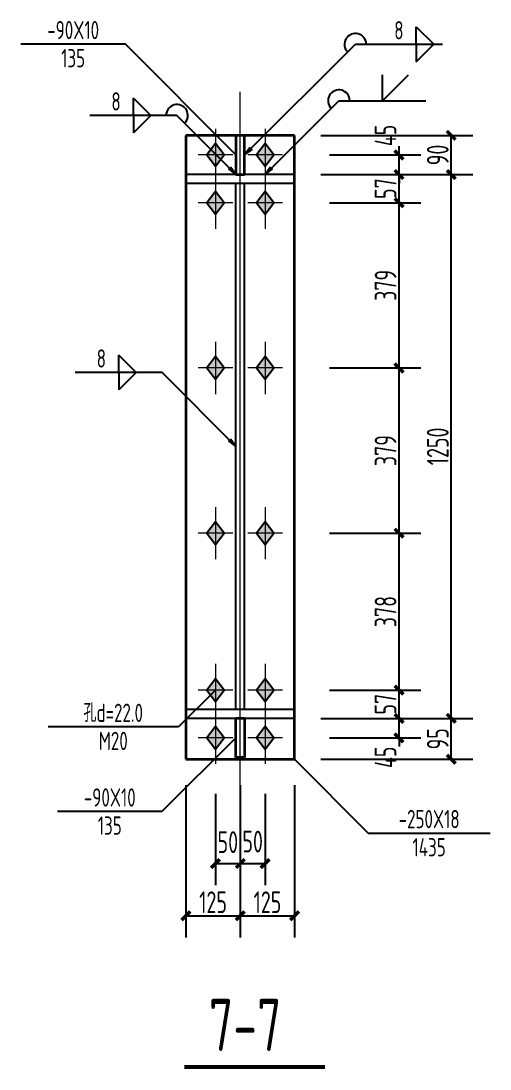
# Model space of a CAD drawing. Extents: x 69728788 to 150676229, y 15322671 to 43663798.
# Drawn here: x 75273509 to 75278901, y 19627183 to 19639237 of the extents above; entities that cross this region are included whole.
import ezdxf
from ezdxf.enums import TextEntityAlignment as Align

# ---------------------------------------------------------------- set-up
doc = ezdxf.new("R2010")
doc.units = 0
doc.header["$LTSCALE"] = 1000
doc.header["$MEASUREMENT"] = 0
doc.linetypes.add('线型6', pattern=[8.75, 5, -1.25, 1.25, -1.25])
doc.layers.get('0').update_dxf_attribs({"linetype": 'CONTINUOUS'})
doc.layers.get('DEFPOINTS').update_dxf_attribs({"linetype": 'CONTINUOUS'})
for name, color, linetype in [('10', 7, 'CONTINUOUS'), ('尺寸标注', 253, 'CONTINUOUS'), ('焊缝标注', 253, 'CONTINUOUS'), ('螺栓孔标注', 253, 'CONTINUOUS'), ('钢板标注', 253, 'CONTINUOUS')]:
    doc.layers.add(name, color=color, linetype=linetype)
doc.layers.add('20', color=2, linetype='CONTINUOUS', lineweight=35)
doc.styles.add('PkpmHz', font='Pkpmeng', dxfattribs={"width": 0.7, "bigfont": 'hztxt'})
doc.styles.add('TSSD_Rein', font='atssdeng.shx', dxfattribs={"width": 0.7, "bigfont": 'atssdchn.shx'})
doc.dimstyles.new('Pkpm_1.00', dxfattribs={"dimtxt": 250, "dimasz": 100, "dimexe": 250, "dimexo": 0.0625, "dimgap": 30, "dimtad": 1, "dimdec": 0, "dimrnd": 5, "dimzin": 0, "dimdsep": 46, "dimtxsty": 'PkpmHz', "dimblk1": 'ARCHTICK', "dimblk2": 'ARCHTICK', "dimsah": 1, "dimcen": 0.09, "dimadec": 0, "dimazin": 0, "dimtfac": 1, "dimtdec": 0, "dimtmove": 2, "dimatfit": 1, "dimfxl": 1, "dimtolj": 1, "dimtzin": 0, "dimarcsym": 0})

# ---------------------------------------------------------------- blocks, each defined once
blk = doc.blocks.new('_ArchTick')
at = {"color": 0, "linetype": 'ByBlock', "const_width": 0.4}
blk.add_lwpolyline([(-0.5, -0.5), (0.5, 0.5)], dxfattribs=at)
blk = doc.blocks.new('*D897')
at = {"layer": 'DEFPOINTS', "color": 0, "linetype": 'Continuous'}
for p in [(75276655, 19637696), (75277855, 19637696), (75276655, 19637471)]:
    blk.add_point(p, dxfattribs=at)
at = {"layer": '尺寸标注', "color": 0, "linetype": 'Continuous', "lineweight": -2}
for p, q in [((75277855, 19637696), (75277855, 19637796)), ((75277055, 19637696), (75278105, 19637696)), ((75277855, 19637471), (75277855, 19637696)), ((75277055, 19637471), (75278105, 19637471)), ((75277855, 19637471), (75277855, 19637371))]:
    blk.add_line(p, q, dxfattribs=at)
at = {"layer": '尺寸标注', "color": 0, "linetype": 'Continuous', "lineweight": -2, "xscale": 100, "yscale": 100, "zscale": 100}
for p, rotation in [((75277855, 19637696), 270), ((75277855, 19637471), 90)]:
    blk.add_blockref('_ArchTick', p, dxfattribs=dict(at, rotation=rotation))
at = {"layer": '尺寸标注', "color": 0, "linetype": 'Continuous', "insert": (75277700, 19637920), "char_height": 250, "attachment_point": 5, "rotation": 90, "style": 'PkpmHz'}
blk.add_mtext('\\A1;45', dxfattribs=at)
blk = doc.blocks.new('*D898')
at = {"layer": 'DEFPOINTS', "color": 0, "linetype": 'Continuous'}
for p in [(75276655, 19637471), (75277855, 19637471), (75276655, 19637146)]:
    blk.add_point(p, dxfattribs=at)
at = {"layer": '尺寸标注', "color": 0, "linetype": 'Continuous', "lineweight": -2}
for p, q in [((75277055, 19637471), (75278105, 19637471)), ((75277855, 19637146), (75277855, 19637471)), ((75277055, 19637146), (75278105, 19637146))]:
    blk.add_line(p, q, dxfattribs=at)
at = {"layer": '尺寸标注', "color": 0, "linetype": 'Continuous', "lineweight": -2, "xscale": 100, "yscale": 100, "zscale": 100}
for p, rotation in [((75277855, 19637471), 90), ((75277855, 19637146), 270)]:
    blk.add_blockref('_ArchTick', p, dxfattribs=dict(at, rotation=rotation))
at = {"layer": '尺寸标注', "color": 0, "linetype": 'Continuous', "insert": (75277700, 19637309), "char_height": 250, "attachment_point": 5, "rotation": 90, "style": 'PkpmHz'}
blk.add_mtext('\\A1;57', dxfattribs=at)
blk = doc.blocks.new('*D899')
at = {"layer": 'DEFPOINTS', "color": 0, "linetype": 'Continuous'}
for p in [(75276655, 19631216), (75277855, 19631216), (75276655, 19630991)]:
    blk.add_point(p, dxfattribs=at)
at = {"layer": '尺寸标注', "color": 0, "linetype": 'Continuous', "lineweight": -2}
for p, q in [((75277855, 19631216), (75277855, 19631316)), ((75277055, 19631216), (75278105, 19631216)), ((75277855, 19630991), (75277855, 19631216)), ((75277055, 19630991), (75278105, 19630991)), ((75277855, 19630991), (75277855, 19630891))]:
    blk.add_line(p, q, dxfattribs=at)
at = {"layer": '尺寸标注', "color": 0, "linetype": 'Continuous', "lineweight": -2, "xscale": 100, "yscale": 100, "zscale": 100}
for p, rotation in [((75277855, 19631216), 270), ((75277855, 19630991), 90)]:
    blk.add_blockref('_ArchTick', p, dxfattribs=dict(at, rotation=rotation))
at = {"layer": '尺寸标注', "color": 0, "linetype": 'Continuous', "insert": (75277700, 19630768), "char_height": 250, "attachment_point": 5, "rotation": 90, "style": 'PkpmHz'}
blk.add_mtext('\\A1;45', dxfattribs=at)
blk = doc.blocks.new('*D900')
at = {"layer": 'DEFPOINTS', "color": 0, "linetype": 'Continuous'}
for p in [(75276655, 19631541), (75277855, 19631541), (75276655, 19631216)]:
    blk.add_point(p, dxfattribs=at)
at = {"layer": '尺寸标注', "color": 0, "linetype": 'Continuous', "lineweight": -2}
for p, q in [((75277055, 19631541), (75278105, 19631541)), ((75277855, 19631216), (75277855, 19631541)), ((75277055, 19631216), (75278105, 19631216))]:
    blk.add_line(p, q, dxfattribs=at)
at = {"layer": '尺寸标注', "color": 0, "linetype": 'Continuous', "lineweight": -2, "xscale": 100, "yscale": 100, "zscale": 100}
for p, rotation in [((75277855, 19631541), 90), ((75277855, 19631216), 270)]:
    blk.add_blockref('_ArchTick', p, dxfattribs=dict(at, rotation=rotation))
at = {"layer": '尺寸标注', "color": 0, "linetype": 'Continuous', "insert": (75277700, 19631379), "char_height": 250, "attachment_point": 5, "rotation": 90, "style": 'PkpmHz'}
blk.add_mtext('\\A1;57', dxfattribs=at)
blk = doc.blocks.new('*D901')
at = {"layer": 'DEFPOINTS', "color": 0, "linetype": 'Continuous'}
for p in [(75276655, 19637146), (75277855, 19637146), (75276655, 19635246)]:
    blk.add_point(p, dxfattribs=at)
at = {"layer": '尺寸标注', "color": 0, "linetype": 'Continuous', "lineweight": -2}
for p, q in [((75277055, 19637146), (75278105, 19637146)), ((75277855, 19635246), (75277855, 19637146)), ((75277055, 19635246), (75278105, 19635246))]:
    blk.add_line(p, q, dxfattribs=at)
at = {"layer": '尺寸标注', "color": 0, "linetype": 'Continuous', "lineweight": -2, "xscale": 100, "yscale": 100, "zscale": 100}
for p, rotation in [((75277855, 19637146), 90), ((75277855, 19635246), 270)]:
    blk.add_blockref('_ArchTick', p, dxfattribs=dict(at, rotation=rotation))
at = {"layer": '尺寸标注', "color": 0, "linetype": 'Continuous', "insert": (75277700, 19636196), "char_height": 250, "attachment_point": 5, "rotation": 90, "style": 'PkpmHz'}
blk.add_mtext('\\A1;379', dxfattribs=at)
blk = doc.blocks.new('*D902')
at = {"layer": 'DEFPOINTS', "color": 0, "linetype": 'Continuous'}
for p in [(75276655, 19635246), (75277855, 19635246), (75276655, 19633346)]:
    blk.add_point(p, dxfattribs=at)
at = {"layer": '尺寸标注', "color": 0, "linetype": 'Continuous', "lineweight": -2}
for p, q in [((75277055, 19635246), (75278105, 19635246)), ((75277855, 19633346), (75277855, 19635246)), ((75277055, 19633346), (75278105, 19633346))]:
    blk.add_line(p, q, dxfattribs=at)
at = {"layer": '尺寸标注', "color": 0, "linetype": 'Continuous', "lineweight": -2, "xscale": 100, "yscale": 100, "zscale": 100}
for p, rotation in [((75277855, 19635246), 90), ((75277855, 19633346), 270)]:
    blk.add_blockref('_ArchTick', p, dxfattribs=dict(at, rotation=rotation))
at = {"layer": '尺寸标注', "color": 0, "linetype": 'Continuous', "insert": (75277700, 19634296), "char_height": 250, "attachment_point": 5, "rotation": 90, "style": 'PkpmHz'}
blk.add_mtext('\\A1;379', dxfattribs=at)
blk = doc.blocks.new('*D903')
at = {"layer": 'DEFPOINTS', "color": 0, "linetype": 'Continuous'}
for p in [(75276655, 19633346), (75277855, 19633346), (75276655, 19631541)]:
    blk.add_point(p, dxfattribs=at)
at = {"layer": '尺寸标注', "color": 0, "linetype": 'Continuous', "lineweight": -2}
for p, q in [((75277055, 19633346), (75278105, 19633346)), ((75277855, 19631541), (75277855, 19633346)), ((75277055, 19631541), (75278105, 19631541))]:
    blk.add_line(p, q, dxfattribs=at)
at = {"layer": '尺寸标注', "color": 0, "linetype": 'Continuous', "lineweight": -2, "xscale": 100, "yscale": 100, "zscale": 100}
for p, rotation in [((75277855, 19633346), 90), ((75277855, 19631541), 270)]:
    blk.add_blockref('_ArchTick', p, dxfattribs=dict(at, rotation=rotation))
at = {"layer": '尺寸标注', "color": 0, "linetype": 'Continuous', "insert": (75277700, 19632444), "char_height": 250, "attachment_point": 5, "rotation": 90, "style": 'PkpmHz'}
blk.add_mtext('\\A1;378', dxfattribs=at)
blk = doc.blocks.new('*D904')
at = {"layer": 'DEFPOINTS', "color": 0, "linetype": 'Continuous'}
for p in [(75275745, 19630746), (75276030, 19630746), (75276030, 19629546)]:
    blk.add_point(p, dxfattribs=at)
at = {"layer": '尺寸标注', "color": 0, "linetype": 'Continuous', "lineweight": -2}
for p, q in [((75275745, 19630346), (75275745, 19629296)), ((75276030, 19630346), (75276030, 19629296)), ((75275745, 19629546), (75276030, 19629546))]:
    blk.add_line(p, q, dxfattribs=at)
at = {"layer": '尺寸标注', "color": 0, "linetype": 'Continuous', "lineweight": -2, "xscale": 100, "yscale": 100, "zscale": 100, "rotation": 180}
blk.add_blockref('_ArchTick', (75275745, 19629546), dxfattribs=at)
at = {"layer": '尺寸标注', "color": 0, "linetype": 'Continuous', "lineweight": -2, "xscale": 100, "yscale": 100, "zscale": 100}
blk.add_blockref('_ArchTick', (75276030, 19629546), dxfattribs=at)
at = {"layer": '尺寸标注', "color": 0, "linetype": 'Continuous', "insert": (75275887, 19629792), "char_height": 250, "attachment_point": 5, "style": 'PkpmHz'}
blk.add_mtext('\\A1;50', dxfattribs=at)
blk = doc.blocks.new('*D905')
at = {"layer": 'DEFPOINTS', "color": 0, "linetype": 'Continuous'}
for p in [(75276030, 19630746), (75276315, 19630746), (75276315, 19629546)]:
    blk.add_point(p, dxfattribs=at)
at = {"layer": '尺寸标注', "color": 0, "linetype": 'Continuous', "lineweight": -2}
for p, q in [((75276030, 19630346), (75276030, 19629296)), ((75276315, 19630346), (75276315, 19629296)), ((75276030, 19629546), (75276315, 19629546))]:
    blk.add_line(p, q, dxfattribs=at)
at = {"layer": '尺寸标注', "color": 0, "linetype": 'Continuous', "lineweight": -2, "xscale": 100, "yscale": 100, "zscale": 100, "rotation": 180}
blk.add_blockref('_ArchTick', (75276030, 19629546), dxfattribs=at)
at = {"layer": '尺寸标注', "color": 0, "linetype": 'Continuous', "lineweight": -2, "xscale": 100, "yscale": 100, "zscale": 100}
blk.add_blockref('_ArchTick', (75276315, 19629546), dxfattribs=at)
at = {"layer": '尺寸标注', "color": 0, "linetype": 'Continuous', "insert": (75276172, 19629799), "char_height": 250, "attachment_point": 5, "style": 'PkpmHz'}
blk.add_mtext('\\A1;50', dxfattribs=at)
blk = doc.blocks.new('*D906')
at = {"layer": 'DEFPOINTS', "color": 0, "linetype": 'Continuous'}
for p in [(75275405, 19630746), (75276030, 19630746), (75276030, 19628946)]:
    blk.add_point(p, dxfattribs=at)
at = {"layer": '尺寸标注', "color": 0, "linetype": 'Continuous', "lineweight": -2}
for p, q in [((75275405, 19630446), (75275405, 19628696)), ((75276030, 19630446), (75276030, 19628696)), ((75275405, 19628946), (75276030, 19628946))]:
    blk.add_line(p, q, dxfattribs=at)
at = {"layer": '尺寸标注', "color": 0, "linetype": 'Continuous', "lineweight": -2, "xscale": 100, "yscale": 100, "zscale": 100, "rotation": 180}
blk.add_blockref('_ArchTick', (75275405, 19628946), dxfattribs=at)
at = {"layer": '尺寸标注', "color": 0, "linetype": 'Continuous', "lineweight": -2, "xscale": 100, "yscale": 100, "zscale": 100}
blk.add_blockref('_ArchTick', (75276030, 19628946), dxfattribs=at)
at = {"layer": '尺寸标注', "color": 0, "linetype": 'Continuous', "insert": (75275717, 19629101), "char_height": 250, "attachment_point": 5, "style": 'PkpmHz'}
blk.add_mtext('\\A1;125', dxfattribs=at)
blk = doc.blocks.new('*D907')
at = {"layer": 'DEFPOINTS', "color": 0, "linetype": 'Continuous'}
for p in [(75276030, 19630746), (75276655, 19630746), (75276655, 19628946)]:
    blk.add_point(p, dxfattribs=at)
at = {"layer": '尺寸标注', "color": 0, "linetype": 'Continuous', "lineweight": -2}
for p, q in [((75276030, 19630446), (75276030, 19628696)), ((75276655, 19630446), (75276655, 19628696)), ((75276030, 19628946), (75276655, 19628946))]:
    blk.add_line(p, q, dxfattribs=at)
at = {"layer": '尺寸标注', "color": 0, "linetype": 'Continuous', "lineweight": -2, "xscale": 100, "yscale": 100, "zscale": 100, "rotation": 180}
blk.add_blockref('_ArchTick', (75276030, 19628946), dxfattribs=at)
at = {"layer": '尺寸标注', "color": 0, "linetype": 'Continuous', "lineweight": -2, "xscale": 100, "yscale": 100, "zscale": 100}
blk.add_blockref('_ArchTick', (75276655, 19628946), dxfattribs=at)
at = {"layer": '尺寸标注', "color": 0, "linetype": 'Continuous', "insert": (75276342, 19629101), "char_height": 250, "attachment_point": 5, "style": 'PkpmHz'}
blk.add_mtext('\\A1;125', dxfattribs=at)
blk = doc.blocks.new('*D908')
at = {"layer": 'DEFPOINTS', "color": 0, "linetype": 'Continuous'}
for p in [(75276655, 19631216), (75278455, 19631216), (75276655, 19630746)]:
    blk.add_point(p, dxfattribs=at)
at = {"layer": '尺寸标注', "color": 0, "linetype": 'Continuous', "lineweight": -2}
for p, q in [((75276955, 19631216), (75278705, 19631216)), ((75278455, 19630746), (75278455, 19631216)), ((75276955, 19630746), (75278705, 19630746))]:
    blk.add_line(p, q, dxfattribs=at)
at = {"layer": '尺寸标注', "color": 0, "linetype": 'Continuous', "lineweight": -2, "xscale": 100, "yscale": 100, "zscale": 100}
for p, rotation in [((75278455, 19631216), 90), ((75278455, 19630746), 270)]:
    blk.add_blockref('_ArchTick', p, dxfattribs=dict(at, rotation=rotation))
at = {"layer": '尺寸标注', "color": 0, "linetype": 'Continuous', "insert": (75278300, 19630981), "char_height": 250, "attachment_point": 5, "rotation": 90, "style": 'PkpmHz'}
blk.add_mtext('\\A1;95', dxfattribs=at)
blk = doc.blocks.new('*D909')
at = {"layer": 'DEFPOINTS', "color": 0, "linetype": 'Continuous'}
for p in [(75276655, 19637471), (75278455, 19637471), (75276655, 19631216)]:
    blk.add_point(p, dxfattribs=at)
at = {"layer": '尺寸标注', "color": 0, "linetype": 'Continuous', "lineweight": -2}
for p, q in [((75276955, 19637471), (75278705, 19637471)), ((75278455, 19631216), (75278455, 19637471)), ((75276955, 19631216), (75278705, 19631216))]:
    blk.add_line(p, q, dxfattribs=at)
at = {"layer": '尺寸标注', "color": 0, "linetype": 'Continuous', "lineweight": -2, "xscale": 100, "yscale": 100, "zscale": 100}
for p, rotation in [((75278455, 19637471), 90), ((75278455, 19631216), 270)]:
    blk.add_blockref('_ArchTick', p, dxfattribs=dict(at, rotation=rotation))
at = {"layer": '尺寸标注', "color": 0, "linetype": 'Continuous', "insert": (75278300, 19634344), "char_height": 250, "attachment_point": 5, "rotation": 90, "style": 'PkpmHz'}
blk.add_mtext('\\A1;1250', dxfattribs=at)
blk = doc.blocks.new('*D910')
at = {"layer": 'DEFPOINTS', "color": 0, "linetype": 'Continuous'}
for p in [(75276655, 19637921), (75278455, 19637921), (75276655, 19637471)]:
    blk.add_point(p, dxfattribs=at)
at = {"layer": '尺寸标注', "color": 0, "linetype": 'Continuous', "lineweight": -2}
for p, q in [((75276955, 19637921), (75278705, 19637921)), ((75278455, 19637471), (75278455, 19637921)), ((75276955, 19637471), (75278705, 19637471))]:
    blk.add_line(p, q, dxfattribs=at)
at = {"layer": '尺寸标注', "color": 0, "linetype": 'Continuous', "lineweight": -2, "xscale": 100, "yscale": 100, "zscale": 100}
for p, rotation in [((75278455, 19637921), 90), ((75278455, 19637471), 270)]:
    blk.add_blockref('_ArchTick', p, dxfattribs=dict(at, rotation=rotation))
at = {"layer": '尺寸标注', "color": 0, "linetype": 'Continuous', "insert": (75278300, 19637696), "char_height": 250, "attachment_point": 5, "rotation": 90, "style": 'PkpmHz'}
blk.add_mtext('\\A1;90', dxfattribs=at)

msp = doc.modelspace()

# ---------------------------------------------------------------- hatches: boundary and pattern name
at = {"layer": '10'}
for points in [[(75275744.9, 19637826.3), (75275644.9, 19637696.3), (75275744.9, 19637566.3), (75275844.9, 19637696.3)], [(75276314.9, 19637826.3), (75276214.9, 19637696.3), (75276314.9, 19637566.3), (75276414.9, 19637696.3)], [(75275744.9, 19637276.3), (75275644.9, 19637146.3), (75275744.9, 19637016.3), (75275844.9, 19637146.3)], [(75276314.9, 19637276.3), (75276214.9, 19637146.3), (75276314.9, 19637016.3), (75276414.9, 19637146.3)], [(75275744.9, 19635376.3), (75275644.9, 19635246.3), (75275744.9, 19635116.3), (75275844.9, 19635246.3)], [(75276314.9, 19635376.3), (75276214.9, 19635246.3), (75276314.9, 19635116.3), (75276414.9, 19635246.3)], [(75275744.9, 19633476.3), (75275644.9, 19633346.3), (75275744.9, 19633216.3), (75275844.9, 19633346.3)], [(75276314.9, 19633476.3), (75276214.9, 19633346.3), (75276314.9, 19633216.3), (75276414.9, 19633346.3)], [(75275744.9, 19631671.3), (75275644.9, 19631541.3), (75275744.9, 19631411.3), (75275844.9, 19631541.3)], [(75276314.9, 19631671.3), (75276214.9, 19631541.3), (75276314.9, 19631411.3), (75276414.9, 19631541.3)], [(75275744.9, 19631121.3), (75275644.9, 19630991.3), (75275744.9, 19630861.3), (75275844.9, 19630991.3)], [(75276314.9, 19631121.3), (75276214.9, 19630991.3), (75276314.9, 19630861.3), (75276414.9, 19630991.3)]]:
    msp.add_hatch(color=1, dxfattribs=at).paths.add_polyline_path(points)
at = {"layer": '焊缝标注'}
for points in [[(75276079.9, 19637696.3), (75276161.2, 19637756.4), (75276140, 19637777.6)], [(75275979.9, 19637471.3), (75275919.8, 19637552.7), (75275898.6, 19637531.5)], [(75276314.9, 19637471.3), (75276396.2, 19637531.4), (75276375, 19637552.6)], [(75275979.9, 19634343.8), (75275919.8, 19634425.2), (75275898.6, 19634404)]]:
    msp.add_hatch(color=256, dxfattribs=at).paths.add_polyline_path(points)

# ---------------------------------------------------------------- linework, layer by layer
at = {"layer": '10', "linetype": '线型6', "lineweight": 18, "ltscale": 100}
msp.add_line((75276029.9, 19630246.3), (75276029.9, 19638421.3), dxfattribs=at)
at = {"layer": '10', "color": 9, "lineweight": 18, "ltscale": 100}
for p, q in [((75275744.9, 19637996.3), (75275744.9, 19637396.3)), ((75276314.9, 19637996.3), (75276314.9, 19637396.3)), ((75275944.9, 19637696.3), (75275544.9, 19637696.3)), ((75276514.9, 19637696.3), (75276114.9, 19637696.3)), ((75275744.9, 19637446.3), (75275744.9, 19636846.3)), ((75276314.9, 19637446.3), (75276314.9, 19636846.3)), ((75275944.9, 19637146.3), (75275544.9, 19637146.3)), ((75276514.9, 19637146.3), (75276114.9, 19637146.3)), ((75275744.9, 19635546.3), (75275744.9, 19634946.3)), ((75276314.9, 19635546.3), (75276314.9, 19634946.3)), ((75275944.9, 19635246.3), (75275544.9, 19635246.3)), ((75276514.9, 19635246.3), (75276114.9, 19635246.3)), ((75275744.9, 19633646.3), (75275744.9, 19633046.3)), ((75276314.9, 19633646.3), (75276314.9, 19633046.3)), ((75275944.9, 19633346.3), (75275544.9, 19633346.3)), ((75276514.9, 19633346.3), (75276114.9, 19633346.3)), ((75275744.9, 19631841.3), (75275744.9, 19631241.3)), ((75276314.9, 19631841.3), (75276314.9, 19631241.3)), ((75275944.9, 19631541.3), (75275544.9, 19631541.3)), ((75276514.9, 19631541.3), (75276114.9, 19631541.3)), ((75275744.9, 19631291.3), (75275744.9, 19630691.3)), ((75276314.9, 19631291.3), (75276314.9, 19630691.3)), ((75275944.9, 19630991.3), (75275544.9, 19630991.3)), ((75276514.9, 19630991.3), (75276114.9, 19630991.3))]:
    msp.add_line(p, q, dxfattribs=at)
at = {"layer": '10', "color": 3, "ltscale": 100}
for p, q in [((75276654.9, 19637471.3), (75275404.9, 19637471.3)), ((75275404.9, 19637471.3), (75275404.9, 19637371.3)), ((75276654.9, 19637371.3), (75276654.9, 19637471.3)), ((75275404.9, 19637371.3), (75276654.9, 19637371.3)), ((75275979.9, 19631316.3), (75275979.9, 19637371.3)), ((75276079.9, 19631316.3), (75276079.9, 19637371.3)), ((75276654.9, 19631316.3), (75275404.9, 19631316.3)), ((75275404.9, 19631316.3), (75275404.9, 19631216.3)), ((75276654.9, 19631216.3), (75276654.9, 19631316.3)), ((75275404.9, 19631216.3), (75276654.9, 19631216.3))]:
    msp.add_line(p, q, dxfattribs=at)
at = {"layer": '10', "color": 1, "linetype": 'Continuous'}
for points in [[(75275744.9, 19637826.3), (75275644.9, 19637696.3), (75275744.9, 19637566.3), (75275844.9, 19637696.3)], [(75276314.9, 19637826.3), (75276214.9, 19637696.3), (75276314.9, 19637566.3), (75276414.9, 19637696.3)], [(75275744.9, 19637276.3), (75275644.9, 19637146.3), (75275744.9, 19637016.3), (75275844.9, 19637146.3)], [(75276314.9, 19637276.3), (75276214.9, 19637146.3), (75276314.9, 19637016.3), (75276414.9, 19637146.3)], [(75275744.9, 19635376.3), (75275644.9, 19635246.3), (75275744.9, 19635116.3), (75275844.9, 19635246.3)], [(75276314.9, 19635376.3), (75276214.9, 19635246.3), (75276314.9, 19635116.3), (75276414.9, 19635246.3)], [(75275744.9, 19633476.3), (75275644.9, 19633346.3), (75275744.9, 19633216.3), (75275844.9, 19633346.3)], [(75276314.9, 19633476.3), (75276214.9, 19633346.3), (75276314.9, 19633216.3), (75276414.9, 19633346.3)], [(75275744.9, 19631671.3), (75275644.9, 19631541.3), (75275744.9, 19631411.3), (75275844.9, 19631541.3)], [(75276314.9, 19631671.3), (75276214.9, 19631541.3), (75276314.9, 19631411.3), (75276414.9, 19631541.3)], [(75275744.9, 19631121.3), (75275644.9, 19630991.3), (75275744.9, 19630861.3), (75275844.9, 19630991.3)], [(75276314.9, 19631121.3), (75276214.9, 19630991.3), (75276314.9, 19630861.3), (75276414.9, 19630991.3)]]:
    msp.add_lwpolyline(points, close=True, dxfattribs=at)
at = {"layer": '10', "const_width": 45}
msp.add_lwpolyline([(75275385.3, 19627205.1), (75277005.3, 19627205.1)], dxfattribs=at)
at = {"layer": '20', "ltscale": 100}
for p, q in [((75276654.9, 19637921.3), (75275404.9, 19637921.3)), ((75275404.9, 19637921.3), (75275404.9, 19630746.3)), ((75276079.9, 19637921.3), (75275979.9, 19637921.3)), ((75275979.9, 19637921.3), (75275979.9, 19637471.3)), ((75276079.9, 19637471.3), (75276079.9, 19637921.3)), ((75276654.9, 19630746.3), (75276654.9, 19637921.3)), ((75275979.9, 19637471.3), (75276079.9, 19637471.3)), ((75275979.9, 19631216.3), (75276079.9, 19631216.3)), ((75275979.9, 19630766.3), (75275979.9, 19631216.3)), ((75276079.9, 19631216.3), (75276079.9, 19630766.3)), ((75275404.9, 19630746.3), (75276654.9, 19630746.3)), ((75276079.9, 19630766.3), (75275979.9, 19630766.3))]:
    msp.add_line(p, q, dxfattribs=at)
at = {"layer": '焊缝标注', "ltscale": 100}
for p, q in [((75278053.2, 19639168.6), (75278253.2, 19638968.6)), ((75278053.2, 19638968.6), (75278053.2, 19639168.6)), ((75276079.9, 19637696.3), (75277353.2, 19638968.6)), ((75277353.2, 19638968.6), (75278353.2, 19638968.6)), ((75278053.2, 19638768.6), (75278253.2, 19638968.6)), ((75278053.2, 19638968.6), (75278053.2, 19638768.6)), ((75277663.7, 19638319.5), (75277663.7, 19638619.5)), ((75277663.7, 19638319.5), (75277963.7, 19638619.5)), ((75275001.8, 19638150.9), (75274801.8, 19638350.9)), ((75274801.8, 19638150.9), (75274801.8, 19638350.9)), ((75276314.9, 19637471.3), (75277163.7, 19638319.5)), ((75277163.7, 19638319.5), (75278163.7, 19638319.5)), ((75275301.8, 19638150.9), (75274301.8, 19638150.9)), ((75275001.8, 19638150.9), (75274801.8, 19637950.9)), ((75274801.8, 19638150.9), (75274801.8, 19637950.9)), ((75275979.9, 19637471.3), (75275301.8, 19638150.9)), ((75274832.3, 19635193.4), (75274632.3, 19635393.4)), ((75274632.3, 19635193.4), (75274632.3, 19635393.4)), ((75275132.3, 19635193.4), (75274132.3, 19635193.4)), ((75274832.3, 19635193.4), (75274632.3, 19634993.4)), ((75274632.3, 19635193.4), (75274632.3, 19634993.4)), ((75275979.9, 19634343.8), (75275132.3, 19635193.4))]:
    msp.add_line(p, q, dxfattribs=at)
at = {"layer": '焊缝标注', "linetype": 'Continuous'}
for points in [[(75276079.9, 19637696.3), (75276161.2, 19637756.4), (75276140, 19637777.6)], [(75275979.9, 19637471.3), (75275919.8, 19637552.7), (75275898.6, 19637531.5)], [(75276314.9, 19637471.3), (75276396.2, 19637531.4), (75276375, 19637552.6)], [(75275979.9, 19634343.8), (75275919.8, 19634425.2), (75275898.6, 19634404)]]:
    msp.add_lwpolyline(points, close=True, dxfattribs=at)
at = {"layer": '焊缝标注', "ltscale": 100}
for centre, start, end in [((75277353.2, 19638968.6), 0, 224.97719), ((75277163.7, 19638319.5), 0, 224.97719), ((75275301.8, 19638150.9), 314.93158, 180)]:
    msp.add_arc(centre, 125, start, end, dxfattribs=at)
at = {"layer": '螺栓孔标注', "ltscale": 100}
for p, q in [((75275744.9, 19631541.3), (75275319.7, 19631117.9)), ((75275319.7, 19631117.9), (75273819.7, 19631117.9))]:
    msp.add_line(p, q, dxfattribs=at)
at = {"layer": '螺栓孔标注', "ltscale": 100, "const_width": 10}
msp.add_lwpolyline([(75275749.9, 19631541.3, 1), (75275739.9, 19631541.3, 1)], format="xyb", close=True, dxfattribs=at)
at = {"layer": '钢板标注', "ltscale": 100}
for p, q in [((75274708.6, 19638970.6), (75273508.6, 19638970.6)), ((75275979.9, 19637696.3), (75274708.6, 19638970.6)), ((75275979.9, 19630991.3), (75275129.6, 19630144.5)), ((75276654.9, 19630746.3), (75277501, 19629895.4)), ((75275129.6, 19630144.5), (75273929.6, 19630144.5)), ((75277501, 19629895.4), (75278901, 19629895.4))]:
    msp.add_line(p, q, dxfattribs=at)
at = {"layer": '钢板标注', "ltscale": 100, "const_width": 10}
for points in [[(75275984.9, 19637696.3, 1), (75275974.9, 19637696.3, 1)], [(75275984.9, 19630991.3, 1), (75275974.9, 19630991.3, 1)], [(75276659.9, 19630746.3, 1), (75276649.9, 19630746.3, 1)]]:
    msp.add_lwpolyline(points, format="xyb", close=True, dxfattribs=at)

# ---------------------------------------------------------------- texts
at = {"layer": '10', "style": 'TSSD_Rein', "width": 0.7}
msp.add_text('7-7', height=600, dxfattribs=at).set_placement((75275669, 19627390.6))
at = {"layer": '焊缝标注', "style": 'PkpmHz', "width": 0.71}
for p in [(75277853.2, 19639025.2), (75274601.8, 19638207.6), (75274432.3, 19635250)]:
    msp.add_text('8', height=210, dxfattribs=at).set_placement(p, align=Align.CENTER)
at = {"layer": '螺栓孔标注', "style": 'PkpmHz', "width": 0.71}
msp.add_text('孔d=22.0', height=210, dxfattribs=at).set_placement((75274569.7, 19631174.5), align=Align.CENTER)
msp.add_text('M20', height=210, dxfattribs=at).set_placement((75274569.7, 19631061.3), align=Align.TOP_CENTER)
at = {"layer": '钢板标注', "style": 'PkpmHz', "width": 0.71}
for s, p in [('-90X10', (75274108.6, 19639027.2)), ('-90X10', (75274529.6, 19630201.1)), ('-250X18', (75278201, 19629952))]:
    msp.add_text(s, height=210, dxfattribs=at).set_placement(p, align=Align.CENTER)
for s, p in [('135', (75274108.6, 19638914)), ('135', (75274529.6, 19630087.9)), ('1435', (75278201, 19629838.8))]:
    msp.add_text(s, height=210, dxfattribs=at).set_placement(p, align=Align.TOP_CENTER)

# ---------------------------------------------------------------- dimensions: what is measured, and where the dimension line sits
at = {"layer": '尺寸标注', "linetype": 'Continuous'}
for base, p1, p2, picture, middle in [((75277854.9, 19637696.3), (75276654.9, 19637471.3), (75276654.9, 19637696.3), '*D897', (75277699.6, 19637919.9)), ((75277854.9, 19631216.3), (75276654.9, 19630991.3), (75276654.9, 19631216.3), '*D899', (75277699.6, 19630767.7))]:
    dim = msp.add_linear_dim(base=base, p1=p1, p2=p2, angle=90, text='45', dimstyle='Pkpm_1.00', override={"dimexo": 400, "dimtih": 0, "dimtoh": 0}, dxfattribs=at)
    dim.commit()
    dim.dimension.update_dxf_attribs({"geometry": picture, "text_midpoint": middle, "dimtype": 160})
for base, p1, p2, text, override, picture, middle in [((75278454.9, 19637921.3), (75276654.9, 19637471.3), (75276654.9, 19637921.3), '90', {"dimexo": 300, "dimtih": 0, "dimtoh": 0}, '*D910', (75278299.9, 19637696.3)), ((75277854.9, 19637471.3), (75276654.9, 19637146.3), (75276654.9, 19637471.3), '57', {"dimexo": 400, "dimtih": 0, "dimtoh": 0}, '*D898', (75277699.9, 19637308.8)), ((75278454.9, 19637471.3), (75276654.9, 19631216.3), (75276654.9, 19637471.3), '1250', {"dimexo": 300, "dimtih": 0, "dimtoh": 0}, '*D909', (75278299.9, 19634343.8)), ((75277854.9, 19637146.3), (75276654.9, 19635246.3), (75276654.9, 19637146.3), '379', {"dimexo": 400, "dimtih": 0, "dimtoh": 0}, '*D901', (75277699.9, 19636196.3)), ((75277854.9, 19635246.3), (75276654.9, 19633346.3), (75276654.9, 19635246.3), '379', {"dimexo": 400, "dimtih": 0, "dimtoh": 0}, '*D902', (75277699.9, 19634296.3)), ((75277854.9, 19633346.3), (75276654.9, 19631541.3), (75276654.9, 19633346.3), '378', {"dimexo": 400, "dimtih": 0, "dimtoh": 0}, '*D903', (75277699.9, 19632443.8)), ((75277854.9, 19631541.3), (75276654.9, 19631216.3), (75276654.9, 19631541.3), '57', {"dimexo": 400, "dimtih": 0, "dimtoh": 0}, '*D900', (75277699.9, 19631378.8)), ((75278454.9, 19631216.3), (75276654.9, 19630746.3), (75276654.9, 19631216.3), '95', {"dimexo": 300, "dimtih": 0, "dimtoh": 0}, '*D908', (75278299.9, 19630981.3))]:
    dim = msp.add_linear_dim(base=base, p1=p1, p2=p2, angle=90, text=text, dimstyle='Pkpm_1.00', override=override, dxfattribs=at)
    dim.commit()
    dim.dimension.update_dxf_attribs({"geometry": picture, "text_midpoint": middle})
for base, p1, p2, picture, middle in [((75276029.9, 19628946.3), (75275404.9, 19630746.3), (75276029.9, 19630746.3), '*D906', (75275717.4, 19629101.3)), ((75276654.9, 19628946.3), (75276029.9, 19630746.3), (75276654.9, 19630746.3), '*D907', (75276342.4, 19629101.3))]:
    dim = msp.add_linear_dim(base=base, p1=p1, p2=p2, text='125', dimstyle='Pkpm_1.00', override={"dimexo": 300, "dimtih": 0, "dimtoh": 0}, dxfattribs=at)
    dim.commit()
    dim.dimension.update_dxf_attribs({"geometry": picture, "text_midpoint": middle})
for base, p1, p2, picture, middle in [((75276029.9, 19629546.3), (75275744.9, 19630746.3), (75276029.9, 19630746.3), '*D904', (75275887.4, 19629791.6)), ((75276314.9, 19629546.3), (75276029.9, 19630746.3), (75276314.9, 19630746.3), '*D905', (75276172.4, 19629799.5))]:
    dim = msp.add_linear_dim(base=base, p1=p1, p2=p2, text='50', dimstyle='Pkpm_1.00', override={"dimexo": 400, "dimtih": 0, "dimtoh": 0}, dxfattribs=at)
    dim.commit()
    dim.dimension.update_dxf_attribs({"geometry": picture, "text_midpoint": middle, "dimtype": 160})

doc.saveas('drawing.dxf')
